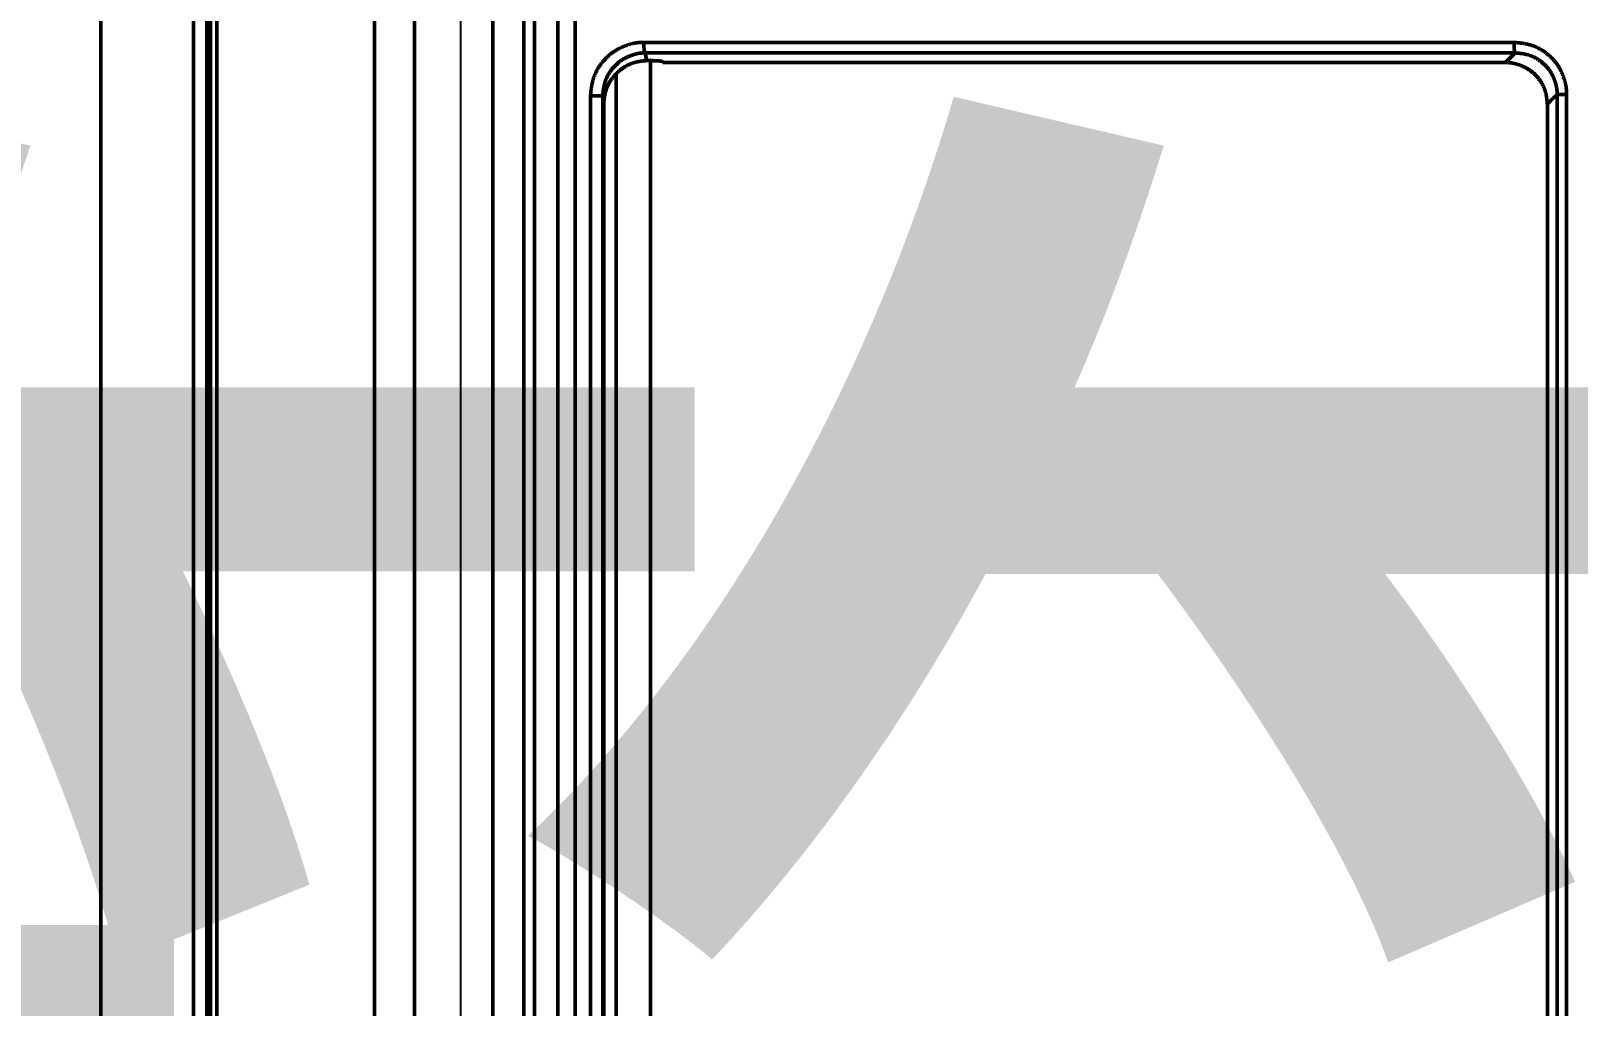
# Model space of a CAD drawing. Header units: millimetres. Extents: x -6033 to 120673, y -4970 to 90533.
# Drawn here: x 87060 to 87133.4, y 68555 to 68601.2 of the extents above; entities that cross this region are included whole.
import ezdxf
from ezdxf.enums import TextEntityAlignment as Align

# ---------------------------------------------------------------- set-up
doc = ezdxf.new("R2010")
doc.units = ezdxf.units.MM
doc.linetypes.add('I-PLAN$0$ACAD_ISO02W100', pattern=[15, 12, -3])
doc.linetypes.add('I-PLAN$0$DASH', pattern=[0.35, 0.25, -0.1])
doc.layers.get('DefPoints').update_dxf_attribs({"color": 250})
for name, color, linetype, lineweight in [('_ACM-A-ANNO-DIMS-c', 2, 'Continuous', 18), ('I-AR$0$I-SCOPE', 252, 'Continuous', 35), ('I-PLAN$0$_ACM-A-WALL-HACH', 251, 'Continuous', 9)]:
    doc.layers.add(name, color=color, linetype=linetype, lineweight=lineweight)
for name, color, linetype in [('I-CEILING$0$I-RCP-AIR', 64, 'Continuous'), ('I-CEILING$0$RC-Hatch【天花填充】', 251, 'Continuous'), ('I-FLOOR$0$I-FC-HATCH', 8, 'Continuous'), ('I-PLAN$0$I-PL-FURN', 1, 'I-PLAN$0$DASH'), ('地坪', 7, 'Continuous'), ('天花', 7, 'Continuous')]:
    doc.layers.add(name, color=color, linetype=linetype)
doc.styles.add('_ACM-G-NOTES', font='arial.ttf')
doc.styles.add('I-CEILING$0$黑体', font='simhei.ttf', dxfattribs={"height": 600})
doc.styles.add('I-PLAN$0$Arial', font='ARIALUNI.ttf')
doc.dimstyles.new('_ACM-DIM-A_50', dxfattribs={"dimscale": 50, "dimtxt": 2.5, "dimasz": 1, "dimexe": 1.5, "dimexo": 1, "dimgap": 1, "dimtad": 1, "dimdec": 0, "dimrnd": 5, "dimzin": 1, "dimdsep": 46, "dimtxsty": '_ACM-G-NOTES', "dimblk": 'ARCHTICK', "dimcen": 2.5, "dimclrd": 256, "dimclre": 256, "dimclrt": 256, "dimadec": 3, "dimazin": 0, "dimtfac": 1, "dimtdec": 0, "dimtix": 1, "dimtmove": 0, "dimatfit": 3, "dimldrblk": 'DOTSMALL', "dimfxl": 5, "dimfxlon": 1, "dimlwd": 18, "dimlwe": 18, "dimarcsym": 0})

# ---------------------------------------------------------------- blocks, each defined once
blk = doc.blocks.new('I-AR')
at = {"layer": 'I-AR$0$I-SCOPE'}
h = blk.add_hatch(dxfattribs=at)
h.set_pattern_fill('ANSI31', color=256, scale=200)
h.paths.add_polyline_path([(63300, 72640), (66630, 72640), (66630, 70889.383), (90600, 70890), (90600, 66390), (96650, 66390), (96650, 24876.398), (18340, 24876.398), (18340, 66390), (48090, 66390), (48090, 72640), (51400, 72640), (51400, 72649.887), (52869.5, 72649.887), (52869.5, 72640), (55240, 72640), (55240, 72790), (59460, 72790), (59460, 72640), (61830.5, 72640), (61830.5, 72649.887), (63300, 72649.887)], flags=16)
h.paths.add_polyline_path([(7330, 0), (7330, -1770), (11180, -1770), (11180, 0), (18450, 0), (18450, 2900), (27550, 2900), (27550, 18090), (37037.331, 18090), (37037.331, 17350), (96200, 17350), (96200, 18120), (114640, 18120), (114640, 84500), (0, 84500), (0, 0)])
blk = doc.blocks.new('I-PLAN')
at = {"layer": 'I-PLAN$0$_ACM-A-WALL-HACH'}
h = blk.add_hatch(dxfattribs=at)
h.set_pattern_fill('ANSI31', color=256, scale=10, angle=45)
h.paths.add_polyline_path([(88260, 70790), (88260, 70890), (88030, 70890), (88030, 70790), (88230, 70790)], flags=17)
h.paths.add_polyline_path([(79671.546, 69390), (78155, 69390), (78155, 68990), (77955, 68990), (77955, 69590), (79671.546, 69590)], flags=17)
h.paths.add_polyline_path([(80271.546, 69390), (80271.546, 69590), (80780, 69590), (80780, 68990), (80580, 68990), (80580, 69390)], flags=17)
h.paths.add_polyline_path([(74580, 69590), (73930, 69590), (73930, 69390), (74580, 69390)])
h.paths.add_polyline_path([(68780, 69590), (69430, 69590), (69430, 69390), (68780, 69390)])
h.paths.add_polyline_path([(87280, 66490), (87480, 66490), (87480, 66390), (87280, 66390)])
h.paths.add_polyline_path([(82180, 68990), (82180, 69390), (84230, 69390), (84230, 66490), (84430, 66490), (84430, 69390), (85280, 69390), (85280, 69590), (81980, 69590), (81980, 68990)])
h.paths.add_polyline_path([(87480, 67390), (87480, 69390), (88280, 69390), (88280, 69590), (88080, 69590), (86480, 69590), (86480, 69390), (87280, 69390), (87280, 67390)], flags=17)
h.paths.add_polyline_path([(72130, 68170), (72130, 66490), (72330, 66490), (72330, 67870), (73130, 67870), (73130, 68070), (72330, 68070), (72330, 68170)])
h.paths.add_polyline_path([(71230, 68170), (71230, 66390), (71030, 66390), (71030, 67870), (70230, 67870), (70230, 68070), (71030, 68070), (71030, 68170)])
h.paths.add_polyline_path([(72130, 69070), (72330, 69070), (72330, 69390), (73030, 69390), (73030, 69590), (72130, 69590)])
h.paths.add_polyline_path([(71230, 69070), (71030, 69070), (71030, 69390), (70330, 69390), (70330, 69590), (71230, 69590)])
h.paths.add_polyline_path([(67800, 69490), (67830, 69490), (67830, 69590), (67800, 69590)], flags=17)
h.paths.add_polyline_path([(76755, 69590), (75180, 69590), (75180, 69390), (75330, 69390), (75330, 66390), (75530, 66390), (75530, 69390), (76555, 69390), (76555, 68990), (76755, 68990)])
h.paths.add_polyline_path([(68180, 69590), (68180, 69390), (68030, 69390), (68030, 66520), (67780, 66520), (67780, 66390), (67400, 66390), (67400, 66720), (67830, 66720), (67830, 69590)])
edge = h.paths.add_edge_path()
edge.add_line((89860, 70890), (88860, 70890))
edge.add_line((75530, 66520), (84230, 66520))
edge.add_line((75530, 66720), (84230, 66720))
at = {"layer": 'I-PLAN$0$I-PL-FURN', "linetype": 'I-PLAN$0$ACAD_ISO02W100', "insert": (86615.717, 68582.994), "char_height": 100, "width": 151170.16662, "attachment_point": 1, "style": 'I-PLAN$0$Arial'}
blk.add_mtext('{\\fArial Unicode MS|b0|i0|c134|p34;六门冰箱}', dxfattribs=at)
blk = doc.blocks.new('I-CEILING$0$RPK-22-40FSNQS')
at = {"color": 0, "lineweight": 50}
for p, q in [((-144.489386, -147.635026), (-144.489386, -147.186862)), ((-144.489386, -147.186862), (-58.012256, -147.186862)), ((-144.489386, -147.635026), (-144.291976, -147.832538)), ((-58.012256, -147.635026), (-144.489386, -147.635026)), ((-144.291976, -147.832538), (-144.026526, -148.098138)), ((-62.000014, -148.098138), (-144.026526, -148.098138)), ((-146.355488, -149.734142), (-146.458664, -149.630958)), ((-146.458664, -190.870548), (-146.458664, -149.630958)), ((-146.956632, -190.940746), (-146.956632, -149.677702)), ((-146.000006, -150.089616), (-146.355488, -149.734142)), ((-146.000006, -190.035762), (-146.000006, -150.089616)), ((-146.090934, -190.799142), (-146.090934, -190.6207)), ((-62.000014, -190.6207), (-146.090934, -190.6207)), ((-146.039226, -190.043362), (-146.000006, -190.035762)), ((-146.458664, -190.870548), (-146.14127, -190.808916)), ((-146.14127, -190.808916), (-146.090934, -190.799142)), ((-57.071396, -192.2505), (-145.468362, -192.2505)), ((-144.304284, -192.866678), (-144.41479, -192.88809)), ((-144.41479, -193.466784), (-144.41479, -192.88809)), ((-144.41479, -192.88809), (-58.093884, -192.88809)), ((-144.109228, -192.828874), (-144.304284, -192.866678)), ((-58.427522, -192.828874), (-144.109228, -192.828874)), ((-58.093884, -193.466784), (-144.41479, -193.466784)), ((-380.681464, -194.185996), (380.681432, -194.185996)), ((380.681416, -195.01459), (-380.681404, -195.01459)), ((381.571642, -196.120488), (-381.571658, -196.120488)), ((381.57182, -196.625502), (-381.571838, -196.625502)), ((-381.056734, -198.089706), (381.056702, -198.089706)), ((379.74999, -201.803984), (-379.750022, -201.803984)), ((369.74164, -203.703428), (-337.833056, -203.703428)), ((370.249994, -211.187938), (-370.249996, -211.187938)), ((-370.249996, -211.65088), (370.249994, -211.65088)), ((-370.249996, -212.284932), (370.250052, -212.284932)), ((370.249994, -216.675224), (-370.249996, -216.675224))]:
    blk.add_line(p, q, dxfattribs=at)
for points in [[(-146.956632, -149.677702), (-146.953932, -149.649282), (-146.95122, -149.620866), (-146.948482, -149.592456), (-146.945702, -149.564058), (-146.942868, -149.535672), (-146.939966, -149.507302), (-146.936982, -149.478954), (-146.933904, -149.450628), (-146.930716, -149.422328), (-146.927408, -149.394058), (-146.923962, -149.365822), (-146.920368, -149.337624), (-146.916612, -149.309464), (-146.912678, -149.28135), (-146.908556, -149.25328), (-146.904228, -149.225262), (-146.899686, -149.197296), (-146.89491, -149.169388), (-146.889892, -149.141538), (-146.884616, -149.113754), (-146.879066, -149.086036), (-146.873234, -149.058388), (-146.867102, -149.030812), (-146.860658, -149.003314), (-146.85389, -148.975898), (-146.84678, -148.948562), (-146.83932, -148.921316), (-146.831492, -148.894158), (-146.823284, -148.867094), (-146.814682, -148.840128), (-146.805678, -148.81326), (-146.796274, -148.786498), (-146.786476, -148.759846), (-146.776294, -148.733304), (-146.765734, -148.70688), (-146.754804, -148.680578), (-146.743512, -148.654402), (-146.731864, -148.628354), (-146.719866, -148.602442), (-146.70753, -148.576668), (-146.694858, -148.551036), (-146.681862, -148.52555), (-146.668546, -148.500216), (-146.654918, -148.475038), (-146.640986, -148.450018), (-146.626758, -148.425162), (-146.61224, -148.400476), (-146.59744, -148.37596), (-146.582366, -148.351622), (-146.567024, -148.327464), (-146.551422, -148.30349), (-146.535568, -148.279706), (-146.519468, -148.256116), (-146.50313, -148.232724), (-146.486562, -148.209532), (-146.46977, -148.186548), (-146.452764, -148.163774), (-146.435548, -148.141214), (-146.41813, -148.118874), (-146.40052, -148.096756), (-146.38272, -148.074866), (-146.364732, -148.053204), (-146.34655, -148.031772), (-146.32817, -148.010572), (-146.30959, -147.989604), (-146.290804, -147.96887), (-146.271812, -147.948372), (-146.252608, -147.92811), (-146.23319, -147.908086), (-146.213552, -147.8883), (-146.193694, -147.868756), (-146.17361, -147.849454), (-146.153296, -147.830394), (-146.132748, -147.811578), (-146.111966, -147.79301), (-146.090944, -147.774688), (-146.069678, -147.756614), (-146.048166, -147.73879), (-146.026402, -147.721218), (-146.004384, -147.703896), (-145.98211, -147.68683), (-145.959574, -147.670018), (-145.936772, -147.653464), (-145.913704, -147.637166), (-145.890362, -147.621126), (-145.866746, -147.605348), (-145.84285, -147.589832), (-145.818672, -147.574578), (-145.79421, -147.559588), (-145.769456, -147.544864), (-145.744414, -147.530408), (-145.719104, -147.51622), (-145.69355, -147.502306), (-145.667778, -147.488668), (-145.641812, -147.475308), (-145.615678, -147.46223), (-145.5894, -147.449438), (-145.563002, -147.436932), (-145.536512, -147.424716), (-145.509952, -147.412794), (-145.483348, -147.40117), (-145.456724, -147.389844), (-145.430106, -147.378822), (-145.403518, -147.368104), (-145.376986, -147.357696), (-145.350534, -147.347598), (-145.324188, -147.337814), (-145.297972, -147.328348), (-145.27191, -147.319204), (-145.246028, -147.31038), (-145.220352, -147.301884), (-145.194904, -147.293718), (-145.169712, -147.285884), (-145.144798, -147.278384), (-145.12019, -147.271224), (-145.09591, -147.264404), (-145.071984, -147.257928), (-145.048438, -147.251798), (-145.025296, -147.24602), (-145.002582, -147.240594), (-144.98168, -147.235826), (-144.961164, -147.23136), (-144.94102, -147.227186), (-144.921236, -147.223294), (-144.901798, -147.219674), (-144.882692, -147.216314), (-144.863906, -147.213206), (-144.845426, -147.210338), (-144.82724, -147.207698), (-144.809332, -147.20528), (-144.79169, -147.203068), (-144.774302, -147.201056), (-144.757154, -147.199232), (-144.740232, -147.197586), (-144.723522, -147.196106), (-144.707012, -147.194784), (-144.690688, -147.193606), (-144.674538, -147.192566), (-144.658548, -147.19165), (-144.642704, -147.19085), (-144.626992, -147.190152), (-144.611402, -147.18955), (-144.595916, -147.189032), (-144.580524, -147.188586), (-144.565214, -147.188202), (-144.549968, -147.187872), (-144.534776, -147.187582), (-144.519624, -147.187326), (-144.504498, -147.187088), (-144.489386, -147.186862)], [(-144.489386, -147.635026), (-144.501492, -147.63518), (-144.513608, -147.635344), (-144.525746, -147.635524), (-144.537916, -147.635728), (-144.550128, -147.635968), (-144.562394, -147.636248), (-144.574724, -147.63658), (-144.58713, -147.636968), (-144.59962, -147.637426), (-144.612206, -147.637958), (-144.6249, -147.638574), (-144.637712, -147.639282), (-144.65065, -147.640092), (-144.663728, -147.641008), (-144.676956, -147.642044), (-144.690344, -147.643206), (-144.703904, -147.6445), (-144.717644, -147.645938), (-144.731578, -147.647526), (-144.745714, -147.649274), (-144.760064, -147.65119), (-144.77464, -147.65328), (-144.789448, -147.655556), (-144.804504, -147.658026), (-144.819816, -147.660696), (-144.835396, -147.663574), (-144.851252, -147.666672), (-144.867398, -147.669996), (-144.883844, -147.673554), (-144.900598, -147.677354), (-144.918782, -147.681676), (-144.937308, -147.686278), (-144.956156, -147.691162), (-144.97531, -147.696324), (-144.994746, -147.701762), (-145.014446, -147.707472), (-145.034388, -147.713454), (-145.054554, -147.719704), (-145.074924, -147.726222), (-145.095476, -147.733002), (-145.116194, -147.740044), (-145.137054, -147.747346), (-145.158038, -147.754904), (-145.179124, -147.762716), (-145.200294, -147.770782), (-145.221528, -147.779096), (-145.242806, -147.787658), (-145.264108, -147.796466), (-145.285412, -147.805516), (-145.3067, -147.814806), (-145.327954, -147.824336), (-145.349148, -147.8341), (-145.370268, -147.844098), (-145.391292, -147.854328), (-145.412198, -147.864786), (-145.432968, -147.87547), (-145.453582, -147.88638), (-145.47402, -147.89751), (-145.494262, -147.90886), (-145.514288, -147.920426), (-145.534082, -147.932208), (-145.55364, -147.944202), (-145.57297, -147.956412), (-145.592072, -147.96883), (-145.610948, -147.98146), (-145.629604, -147.9943), (-145.64804, -148.007348), (-145.66626, -148.020604), (-145.684268, -148.034066), (-145.702064, -148.047732), (-145.719652, -148.061604), (-145.737036, -148.075678), (-145.75422, -148.089954), (-145.771204, -148.104432), (-145.787992, -148.119108), (-145.804586, -148.133984), (-145.82099, -148.149058), (-145.837208, -148.164328), (-145.85324, -148.179794), (-145.869092, -148.195454), (-145.884764, -148.211308), (-145.90026, -148.227354), (-145.915584, -148.24359), (-145.930736, -148.260018), (-145.945722, -148.276636), (-145.960544, -148.29344), (-145.975204, -148.310432), (-145.989706, -148.32761), (-146.004052, -148.344974), (-146.018246, -148.36252), (-146.032286, -148.38025), (-146.046172, -148.39816), (-146.059896, -148.416244), (-146.073452, -148.434502), (-146.086834, -148.452928), (-146.100038, -148.471522), (-146.113054, -148.490278), (-146.125882, -148.509192), (-146.13851, -148.528262), (-146.150936, -148.547484), (-146.163154, -148.566856), (-146.175156, -148.586374), (-146.186936, -148.606032), (-146.198492, -148.62583), (-146.209814, -148.645764), (-146.220898, -148.66583), (-146.231738, -148.686024), (-146.242326, -148.706342), (-146.25266, -148.726784), (-146.26273, -148.747342), (-146.272534, -148.768018), (-146.282064, -148.788802), (-146.291314, -148.809696), (-146.300278, -148.830696), (-146.308952, -148.851796), (-146.317328, -148.872994), (-146.3254, -148.894288), (-146.333164, -148.915672), (-146.340612, -148.937144), (-146.34774, -148.9587), (-146.354544, -148.980338), (-146.361032, -149.002054), (-146.367214, -149.023844), (-146.373102, -149.04571), (-146.378708, -149.067644), (-146.384042, -149.089648), (-146.389112, -149.111716), (-146.393934, -149.133844), (-146.398516, -149.156034), (-146.402868, -149.17828), (-146.407004, -149.20058), (-146.410932, -149.222932), (-146.414662, -149.245332), (-146.41821, -149.267778), (-146.421582, -149.290268), (-146.424792, -149.312798), (-146.427848, -149.335366), (-146.430762, -149.357968), (-146.433546, -149.380604), (-146.436212, -149.403268), (-146.438768, -149.42596), (-146.441224, -149.448676), (-146.443596, -149.471414), (-146.44589, -149.494172), (-146.448118, -149.516944), (-146.450292, -149.539732), (-146.452424, -149.562528), (-146.454522, -149.585334), (-146.456598, -149.608144), (-146.458664, -149.630958)], [(-144.026526, -148.098138), (-144.048584, -148.100244), (-144.070638, -148.102358), (-144.092688, -148.104494), (-144.114728, -148.10666), (-144.136758, -148.10887), (-144.158774, -148.11113), (-144.180776, -148.113452), (-144.202756, -148.115846), (-144.224716, -148.118322), (-144.246652, -148.120892), (-144.268562, -148.123566), (-144.29044, -148.126354), (-144.312288, -148.129266), (-144.3341, -148.132312), (-144.355874, -148.135502), (-144.377606, -148.138848), (-144.399298, -148.14236), (-144.420942, -148.146048), (-144.442538, -148.149922), (-144.464084, -148.153992), (-144.485574, -148.158268), (-144.50701, -148.162762), (-144.528384, -148.167484), (-144.549698, -148.172444), (-144.570946, -148.177652), (-144.592128, -148.183118), (-144.61324, -148.188854), (-144.634278, -148.194868), (-144.655242, -148.201172), (-144.676128, -148.207776), (-144.696932, -148.214688), (-144.717652, -148.221904), (-144.738288, -148.22942), (-144.758832, -148.23723), (-144.779286, -148.245328), (-144.799644, -148.25371), (-144.819906, -148.262368), (-144.840066, -148.271298), (-144.860124, -148.280496), (-144.880074, -148.289954), (-144.899918, -148.299668), (-144.91965, -148.309632), (-144.939266, -148.319842), (-144.958766, -148.33029), (-144.978148, -148.34097), (-144.997406, -148.35188), (-145.016538, -148.363014), (-145.035542, -148.374364), (-145.054416, -148.385926), (-145.073156, -148.397694), (-145.09176, -148.409662), (-145.110224, -148.421828), (-145.128546, -148.434182), (-145.146724, -148.44672), (-145.164754, -148.459438), (-145.182634, -148.47233), (-145.20036, -148.48539), (-145.217932, -148.498612), (-145.235344, -148.511992), (-145.252594, -148.525522), (-145.26968, -148.539202), (-145.286602, -148.55303), (-145.303358, -148.56701), (-145.319946, -148.581146), (-145.336368, -148.59544), (-145.35262, -148.609898), (-145.368702, -148.624518), (-145.384616, -148.639306), (-145.400356, -148.654266), (-145.415926, -148.6694), (-145.431324, -148.68471), (-145.446546, -148.7002), (-145.461596, -148.715874), (-145.47647, -148.731734), (-145.491166, -148.747782), (-145.505688, -148.764024), (-145.52003, -148.780462), (-145.534194, -148.797096), (-145.548178, -148.813934), (-145.561982, -148.830974), (-145.575604, -148.848224), (-145.589046, -148.865684), (-145.602302, -148.883358), (-145.615376, -148.901248), (-145.628266, -148.91936), (-145.64097, -148.937692), (-145.653488, -148.956252), (-145.665818, -148.975042), (-145.67796, -148.994064), (-145.689914, -149.01332), (-145.701676, -149.032812), (-145.713246, -149.052524), (-145.72462, -149.07244), (-145.735794, -149.09254), (-145.746766, -149.112808), (-145.757532, -149.133224), (-145.768088, -149.153774), (-145.77843, -149.174438), (-145.788558, -149.195196), (-145.798466, -149.216034), (-145.80815, -149.236934), (-145.81761, -149.257876), (-145.826842, -149.278844), (-145.83584, -149.299818), (-145.844602, -149.320782), (-145.853126, -149.341718), (-145.861408, -149.36261), (-145.869446, -149.383436), (-145.877234, -149.404182), (-145.88477, -149.424828), (-145.89205, -149.445358), (-145.899074, -149.465754), (-145.905834, -149.485996), (-145.91233, -149.506068), (-145.918558, -149.525954), (-145.924514, -149.545632), (-145.930194, -149.565088), (-145.935598, -149.584302), (-145.94072, -149.603258), (-145.945558, -149.621936), (-145.95011, -149.640324), (-145.954382, -149.658428), (-145.958388, -149.676256), (-145.962132, -149.69382), (-145.965628, -149.71113), (-145.968884, -149.728192), (-145.97191, -149.74502), (-145.974716, -149.761622), (-145.977308, -149.778008), (-145.979702, -149.794188), (-145.981902, -149.810172), (-145.98392, -149.82597), (-145.985764, -149.84159), (-145.987446, -149.857044), (-145.988976, -149.87234), (-145.99036, -149.88749), (-145.99161, -149.902502), (-145.992736, -149.917386), (-145.993746, -149.932152), (-145.99465, -149.94681), (-145.99546, -149.96137), (-145.996182, -149.975842), (-145.996828, -149.990236), (-145.997406, -150.004562), (-145.997928, -150.018826), (-145.998402, -150.033044), (-145.998836, -150.047222), (-145.999242, -150.06137), (-145.999628, -150.075498), (-146.000006, -150.089616)], [(-146.956632, -149.677702), (-146.953546, -149.677684), (-146.950462, -149.677668), (-146.947378, -149.67765), (-146.94121, -149.677614), (-146.938128, -149.677596), (-146.935046, -149.677578), (-146.925806, -149.677518), (-146.922728, -149.677496), (-146.919652, -149.677474), (-146.916576, -149.67745), (-146.913504, -149.677426), (-146.910432, -149.6774), (-146.907362, -149.677374), (-146.904294, -149.677346), (-146.901228, -149.677316), (-146.898164, -149.677286), (-146.895102, -149.677252), (-146.892042, -149.677218), (-146.888984, -149.677182), (-146.88593, -149.677144), (-146.882878, -149.677106), (-146.87983, -149.677064), (-146.876784, -149.67702), (-146.87374, -149.676974), (-146.8707, -149.676926), (-146.867664, -149.676876), (-146.864632, -149.676824), (-146.861602, -149.676768), (-146.858576, -149.676712), (-146.855554, -149.676652), (-146.852536, -149.67659), (-146.849522, -149.676524), (-146.846512, -149.676458), (-146.843506, -149.676388), (-146.840504, -149.676318), (-146.837506, -149.676244), (-146.834514, -149.676168), (-146.831526, -149.67609), (-146.828544, -149.676008), (-146.825566, -149.675926), (-146.822592, -149.675842), (-146.819624, -149.675756), (-146.816662, -149.675666), (-146.813704, -149.675576), (-146.810752, -149.675482), (-146.807806, -149.675388), (-146.804866, -149.675292), (-146.80193, -149.675192), (-146.799, -149.675092), (-146.796078, -149.67499), (-146.79316, -149.674886), (-146.79025, -149.67478), (-146.787344, -149.674672), (-146.784446, -149.674562), (-146.781554, -149.67445), (-146.77867, -149.674336), (-146.77579, -149.674222), (-146.772918, -149.674106), (-146.770054, -149.673986), (-146.767196, -149.673866), (-146.764346, -149.673746), (-146.761504, -149.673622), (-146.758668, -149.673498), (-146.75584, -149.67337), (-146.75302, -149.673242), (-146.750208, -149.673112), (-146.747402, -149.67298), (-146.744606, -149.672846), (-146.741818, -149.672712), (-146.739038, -149.672574), (-146.736266, -149.672436), (-146.733502, -149.672296), (-146.730746, -149.672154), (-146.728, -149.67201), (-146.725262, -149.671864), (-146.722532, -149.671718), (-146.719812, -149.671568), (-146.7171, -149.671418), (-146.714398, -149.671266), (-146.711704, -149.671112), (-146.70902, -149.670956), (-146.706346, -149.670798), (-146.703682, -149.67064), (-146.701026, -149.670478), (-146.69838, -149.670316), (-146.695744, -149.670152), (-146.693118, -149.669986), (-146.690504, -149.669818), (-146.687898, -149.669648), (-146.685302, -149.669478), (-146.682718, -149.669306), (-146.680142, -149.66913), (-146.67758, -149.668954), (-146.675026, -149.668776), (-146.672484, -149.668596), (-146.669952, -149.668416), (-146.667432, -149.668234), (-146.664922, -149.668048), (-146.662422, -149.667862), (-146.659936, -149.667676), (-146.65746, -149.667486), (-146.654994, -149.667296), (-146.652542, -149.667104), (-146.6501, -149.66691), (-146.64767, -149.666714), (-146.645252, -149.666518), (-146.642844, -149.66632), (-146.64045, -149.66612), (-146.638068, -149.665918), (-146.635696, -149.665716), (-146.633338, -149.665512), (-146.630992, -149.665306), (-146.628658, -149.665098), (-146.626336, -149.66489), (-146.624028, -149.66468), (-146.621732, -149.66447), (-146.619448, -149.664256), (-146.617176, -149.664042), (-146.614918, -149.663828), (-146.612674, -149.66361), (-146.610442, -149.663392), (-146.608224, -149.663174), (-146.606018, -149.662952), (-146.603826, -149.66273), (-146.601648, -149.662506), (-146.599484, -149.662282), (-146.597332, -149.662056), (-146.595194, -149.661828), (-146.59307, -149.661598), (-146.59096, -149.661368), (-146.588864, -149.661136), (-146.586782, -149.660902), (-146.584714, -149.660668), (-146.58266, -149.660432), (-146.58062, -149.660194), (-146.578596, -149.659954), (-146.576584, -149.659714), (-146.574588, -149.659472), (-146.572606, -149.65923), (-146.570638, -149.658984), (-146.568684, -149.658738), (-146.566746, -149.658492), (-146.564824, -149.658242), (-146.562914, -149.657992), (-146.561022, -149.65774), (-146.559144, -149.657488), (-146.55728, -149.657232), (-146.555432, -149.656976), (-146.5536, -149.65672), (-146.551782, -149.65646), (-146.54998, -149.6562), (-146.548194, -149.65594), (-146.546424, -149.655676), (-146.544668, -149.655412), (-146.54293, -149.655148), (-146.541206, -149.654882), (-146.539498, -149.654616), (-146.537806, -149.654348), (-146.53613, -149.65408), (-146.53447, -149.65381), (-146.532826, -149.65354), (-146.531198, -149.65327), (-146.529586, -149.652998), (-146.52799, -149.652726), (-146.52641, -149.652452), (-146.524846, -149.65218), (-146.523298, -149.651906), (-146.521768, -149.651632), (-146.520252, -149.651358), (-146.518754, -149.651082), (-146.517274, -149.650808), (-146.515808, -149.650532), (-146.51436, -149.650256), (-146.512928, -149.649982), (-146.511512, -149.649706), (-146.510114, -149.64943), (-146.508732, -149.649154), (-146.507368, -149.648878), (-146.50602, -149.648604), (-146.504688, -149.648328), (-146.503374, -149.648052), (-146.502078, -149.647774), (-146.5008, -149.647498), (-146.499538, -149.64722), (-146.498294, -149.64694), (-146.497068, -149.64666), (-146.495858, -149.64638), (-146.494668, -149.646098), (-146.493494, -149.645814), (-146.492338, -149.645528), (-146.491202, -149.64524), (-146.490082, -149.644952), (-146.48898, -149.64466), (-146.487898, -149.644368), (-146.486832, -149.644072), (-146.485786, -149.643774), (-146.484756, -149.643474), (-146.483748, -149.64317), (-146.482756, -149.642864), (-146.481784, -149.642554), (-146.48083, -149.642242), (-146.479894, -149.641928), (-146.478978, -149.641608), (-146.47808, -149.641286), (-146.477202, -149.64096), (-146.476342, -149.64063), (-146.475502, -149.640296), (-146.474812, -149.640012), (-146.474134, -149.639726), (-146.47347, -149.639436), (-146.472816, -149.639144), (-146.472176, -149.63885), (-146.471546, -149.638554), (-146.470928, -149.638254), (-146.47032, -149.637954), (-146.469722, -149.63765), (-146.469134, -149.637344), (-146.468554, -149.637038), (-146.467984, -149.636728), (-146.46742, -149.636416), (-146.466866, -149.636104), (-146.466318, -149.63579), (-146.465778, -149.635474), (-146.465242, -149.635158), (-146.464714, -149.63484), (-146.464192, -149.63452), (-146.463674, -149.6342), (-146.46316, -149.633878), (-146.46265, -149.633556), (-146.462144, -149.633232), (-146.46164, -149.63291), (-146.46114, -149.632584), (-146.460642, -149.63226), (-146.460146, -149.631934), (-146.459652, -149.63161), (-146.459158, -149.631284), (-146.458664, -149.630958)], [(-146.090934, -190.6207), (-146.09088, -190.615076), (-146.090828, -190.609452), (-146.090774, -190.60383), (-146.09072, -190.598208), (-146.090666, -190.592588), (-146.09061, -190.586968), (-146.090552, -190.58135), (-146.090494, -190.575736), (-146.090432, -190.570122), (-146.09037, -190.564512), (-146.090306, -190.558906), (-146.090238, -190.553302), (-146.090168, -190.547702), (-146.090096, -190.542106), (-146.09002, -190.536516), (-146.08994, -190.530928), (-146.089858, -190.525346), (-146.089772, -190.51977), (-146.089682, -190.514198), (-146.089588, -190.508632), (-146.08949, -190.503072), (-146.089386, -190.49752), (-146.089278, -190.491972), (-146.089166, -190.486434), (-146.089048, -190.4809), (-146.088924, -190.475376), (-146.088794, -190.46986), (-146.08866, -190.46435), (-146.088518, -190.45885), (-146.08837, -190.45336), (-146.088216, -190.447878), (-146.088056, -190.442406), (-146.087888, -190.436944), (-146.087714, -190.431494), (-146.087534, -190.426056), (-146.087348, -190.420632), (-146.087156, -190.41522), (-146.086956, -190.409824), (-146.08675, -190.404442), (-146.08654, -190.399076), (-146.086322, -190.393726), (-146.086098, -190.388394), (-146.085866, -190.38308), (-146.08563, -190.377784), (-146.085388, -190.37251), (-146.08514, -190.367254), (-146.084884, -190.36202), (-146.084624, -190.356808), (-146.084358, -190.351618), (-146.084084, -190.34645), (-146.083806, -190.341308), (-146.083522, -190.33619), (-146.083232, -190.331098), (-146.082936, -190.326032), (-146.082634, -190.320992), (-146.082326, -190.31598), (-146.082012, -190.310998), (-146.081694, -190.306044), (-146.08137, -190.30112), (-146.081038, -190.296228), (-146.080702, -190.291366), (-146.080362, -190.286536), (-146.080016, -190.281738), (-146.079664, -190.276974), (-146.079308, -190.272244), (-146.078948, -190.26755), (-146.078584, -190.262888), (-146.078218, -190.258264), (-146.077846, -190.253674), (-146.077472, -190.249122), (-146.077094, -190.244608), (-146.076714, -190.24013), (-146.076332, -190.235692), (-146.075948, -190.231292), (-146.07556, -190.226932), (-146.075172, -190.222612), (-146.074782, -190.218332), (-146.074392, -190.214094), (-146.074, -190.209898), (-146.073608, -190.205744), (-146.073216, -190.201634), (-146.072824, -190.197566), (-146.072432, -190.193544), (-146.07204, -190.189566), (-146.071648, -190.185632), (-146.071258, -190.181746), (-146.07087, -190.177906), (-146.070482, -190.174112), (-146.070098, -190.170366), (-146.069714, -190.166668), (-146.069332, -190.16302), (-146.068952, -190.15942), (-146.068574, -190.15587), (-146.068194, -190.152368), (-146.067814, -190.148918), (-146.067434, -190.145514), (-146.067048, -190.142162), (-146.066662, -190.13886), (-146.06627, -190.135606), (-146.065872, -190.132404), (-146.06547, -190.129252), (-146.06506, -190.12615), (-146.064644, -190.123098), (-146.06422, -190.120098), (-146.063786, -190.117148), (-146.063342, -190.11425), (-146.062888, -190.111402), (-146.062422, -190.108606), (-146.061944, -190.10586), (-146.061454, -190.103166), (-146.060948, -190.100524), (-146.060428, -190.097934), (-146.059894, -190.095396), (-146.059342, -190.09291), (-146.058774, -190.090476), (-146.058188, -190.088094), (-146.057582, -190.085766), (-146.056958, -190.08349), (-146.056314, -190.081266), (-146.055648, -190.079094), (-146.055192, -190.07768), (-146.054728, -190.076288), (-146.054254, -190.074918), (-146.053772, -190.07357), (-146.053282, -190.072242), (-146.052782, -190.070934), (-146.052276, -190.069644), (-146.051762, -190.068372), (-146.051242, -190.067118), (-146.050714, -190.06588), (-146.050178, -190.064656), (-146.049638, -190.063448), (-146.049092, -190.062256), (-146.04854, -190.061076), (-146.047984, -190.059908), (-146.047422, -190.058752), (-146.046854, -190.057606), (-146.046284, -190.056472), (-146.04571, -190.055346), (-146.045132, -190.05423), (-146.04455, -190.05312), (-146.043966, -190.052018), (-146.04338, -190.050922), (-146.04279, -190.049832), (-146.0422, -190.048746), (-146.041012, -190.046586), (-146.040418, -190.04551), (-146.039226, -190.043362)], [(-146.956632, -190.940746), (-146.953546, -190.940722), (-146.947378, -190.94067), (-146.944294, -190.940644), (-146.931966, -190.940532), (-146.928886, -190.940502), (-146.92273, -190.940438), (-146.919652, -190.940404), (-146.916578, -190.94037), (-146.913504, -190.940332), (-146.910432, -190.940294), (-146.907362, -190.940254), (-146.904292, -190.940212), (-146.901226, -190.940168), (-146.898162, -190.94012), (-146.8951, -190.940072), (-146.89204, -190.94002), (-146.888984, -190.939966), (-146.88593, -190.93991), (-146.882878, -190.93985), (-146.879828, -190.939788), (-146.876782, -190.939724), (-146.87374, -190.939654), (-146.8707, -190.939582), (-146.867664, -190.939508), (-146.864632, -190.939428), (-146.861602, -190.939346), (-146.858576, -190.93926), (-146.855554, -190.93917), (-146.852536, -190.939076), (-146.849522, -190.93898), (-146.846512, -190.93888), (-146.843506, -190.938776), (-146.840506, -190.938668), (-146.837508, -190.938558), (-146.834516, -190.938444), (-146.831528, -190.938326), (-146.828544, -190.938206), (-146.825566, -190.938082), (-146.822592, -190.937956), (-146.819624, -190.937826), (-146.816662, -190.937692), (-146.813704, -190.937556), (-146.810752, -190.937416), (-146.807806, -190.937274), (-146.804864, -190.93713), (-146.80193, -190.936982), (-146.799, -190.93683), (-146.796076, -190.936676), (-146.79316, -190.93652), (-146.790248, -190.93636), (-146.787344, -190.936198), (-146.784446, -190.936034), (-146.781554, -190.935866), (-146.778668, -190.935696), (-146.77579, -190.935524), (-146.77292, -190.935348), (-146.770054, -190.935172), (-146.767198, -190.934992), (-146.764348, -190.934808), (-146.761504, -190.934622), (-146.75867, -190.934436), (-146.755842, -190.934244), (-146.75302, -190.934052), (-146.750208, -190.933856), (-146.747404, -190.933658), (-146.744606, -190.933458), (-146.741818, -190.933254), (-146.739038, -190.93305), (-146.736264, -190.93284), (-146.7335, -190.93263), (-146.730746, -190.932416), (-146.727998, -190.932202), (-146.72526, -190.931982), (-146.72253, -190.931762), (-146.71981, -190.931538), (-146.717098, -190.931312), (-146.714396, -190.931084), (-146.711702, -190.930852), (-146.70902, -190.930618), (-146.706344, -190.930382), (-146.70368, -190.930142), (-146.701024, -190.929902), (-146.69838, -190.929658), (-146.695744, -190.92941), (-146.693118, -190.929162), (-146.690504, -190.92891), (-146.687898, -190.928656), (-146.685304, -190.928398), (-146.682718, -190.928138), (-146.680144, -190.927876), (-146.67758, -190.927612), (-146.675028, -190.927346), (-146.672486, -190.927076), (-146.669954, -190.926804), (-146.667434, -190.92653), (-146.664924, -190.926252), (-146.662426, -190.925974), (-146.659938, -190.925692), (-146.657462, -190.925408), (-146.654996, -190.925122), (-146.652544, -190.924834), (-146.650102, -190.924542), (-146.64767, -190.92425), (-146.645252, -190.923954), (-146.642846, -190.923656), (-146.64045, -190.923356), (-146.638068, -190.923054), (-146.635696, -190.92275), (-146.633338, -190.922442), (-146.630992, -190.922134), (-146.628658, -190.921822), (-146.626336, -190.921508), (-146.624028, -190.921194), (-146.621732, -190.920876), (-146.619448, -190.920556), (-146.617176, -190.920234), (-146.614918, -190.91991), (-146.612674, -190.919584), (-146.610442, -190.919256), (-146.608222, -190.918926), (-146.606018, -190.918592), (-146.603824, -190.918258), (-146.601646, -190.917922), (-146.59948, -190.917584), (-146.597328, -190.917242), (-146.59519, -190.9169), (-146.593066, -190.916556), (-146.590956, -190.916208), (-146.588858, -190.91586), (-146.586776, -190.915508), (-146.584708, -190.915156), (-146.582652, -190.9148), (-146.580612, -190.914444), (-146.578588, -190.914086), (-146.576576, -190.913724), (-146.57458, -190.913362), (-146.572598, -190.912996), (-146.57063, -190.91263), (-146.568678, -190.91226), (-146.56674, -190.91189), (-146.564818, -190.911516), (-146.56291, -190.911142), (-146.561018, -190.910766), (-146.559142, -190.910386), (-146.55728, -190.910006), (-146.555434, -190.909624), (-146.553604, -190.909238), (-146.551788, -190.908852), (-146.549988, -190.908464), (-146.548204, -190.908074), (-146.546436, -190.907682), (-146.544682, -190.90729), (-146.542946, -190.906894), (-146.541224, -190.906498), (-146.539518, -190.9061), (-146.537828, -190.9057), (-146.536152, -190.9053), (-146.534494, -190.904896), (-146.53285, -190.904492), (-146.531224, -190.904088), (-146.529612, -190.903682), (-146.528016, -190.903274), (-146.526436, -190.902864), (-146.524872, -190.902454), (-146.523324, -190.902042), (-146.521794, -190.90163), (-146.520278, -190.901216), (-146.518778, -190.900802), (-146.517294, -190.900386), (-146.515826, -190.89997), (-146.514376, -190.899554), (-146.51294, -190.899136), (-146.511522, -190.898716), (-146.510118, -190.898296), (-146.508732, -190.897876), (-146.507362, -190.897456), (-146.506008, -190.897034), (-146.50467, -190.89661), (-146.50335, -190.896188), (-146.502046, -190.895762), (-146.50076, -190.895338), (-146.499492, -190.89491), (-146.49824, -190.894482), (-146.497006, -190.894052), (-146.49579, -190.893622), (-146.494592, -190.89319), (-146.493412, -190.892756), (-146.492252, -190.89232), (-146.491108, -190.891882), (-146.489984, -190.891442), (-146.48888, -190.891002), (-146.487794, -190.890558), (-146.486728, -190.890112), (-146.48568, -190.889664), (-146.484654, -190.889214), (-146.483646, -190.888762), (-146.482658, -190.888308), (-146.481692, -190.88785), (-146.480744, -190.88739), (-146.479818, -190.886928), (-146.478912, -190.886462), (-146.478028, -190.885994), (-146.477164, -190.885522), (-146.476322, -190.885048), (-146.475502, -190.88457), (-146.474768, -190.884128), (-146.47405, -190.883684), (-146.47335, -190.883238), (-146.472668, -190.882788), (-146.472, -190.882336), (-146.471348, -190.881884), (-146.47071, -190.881428), (-146.470084, -190.88097), (-146.469474, -190.88051), (-146.468876, -190.880048), (-146.46829, -190.879584), (-146.467716, -190.879118), (-146.467154, -190.87865), (-146.4666, -190.878182), (-146.466058, -190.877712), (-146.465522, -190.87724), (-146.464998, -190.876768), (-146.46448, -190.876294), (-146.46397, -190.875818), (-146.463466, -190.875342), (-146.462968, -190.874866), (-146.462476, -190.874388), (-146.461988, -190.87391), (-146.461506, -190.87343), (-146.461026, -190.87295), (-146.46055, -190.87247), (-146.460076, -190.87199), (-146.459604, -190.87151), (-146.459134, -190.871028), (-146.458664, -190.870548)], [(-144.41479, -193.466784), (-144.443152, -193.46403), (-144.47151, -193.461264), (-144.499862, -193.458472), (-144.5282, -193.45564), (-144.556526, -193.452756), (-144.584834, -193.449806), (-144.613118, -193.446778), (-144.641378, -193.44366), (-144.66961, -193.440436), (-144.697808, -193.437094), (-144.72597, -193.433622), (-144.754092, -193.430008), (-144.78217, -193.426236), (-144.810202, -193.422294), (-144.838182, -193.418168), (-144.866108, -193.413848), (-144.893976, -193.40932), (-144.921782, -193.404568), (-144.949522, -193.399582), (-144.977194, -193.394348), (-145.004794, -193.388852), (-145.032316, -193.383082), (-145.059758, -193.377024), (-145.087118, -193.370668), (-145.11439, -193.363996), (-145.141572, -193.356998), (-145.168658, -193.349662), (-145.195646, -193.341972), (-145.222534, -193.333918), (-145.249316, -193.325484), (-145.275988, -193.316662), (-145.30255, -193.307454), (-145.328996, -193.29787), (-145.355326, -193.287912), (-145.381534, -193.277588), (-145.407622, -193.266908), (-145.433582, -193.255874), (-145.459416, -193.244496), (-145.485116, -193.232778), (-145.510684, -193.220728), (-145.536114, -193.208354), (-145.561406, -193.19566), (-145.586556, -193.182654), (-145.61156, -193.169342), (-145.636416, -193.15573), (-145.661122, -193.141826), (-145.685674, -193.127638), (-145.71007, -193.11317), (-145.734308, -193.098428), (-145.758382, -193.083422), (-145.782294, -193.068154), (-145.806038, -193.052636), (-145.829612, -193.03687), (-145.853012, -193.020866), (-145.876238, -193.004628), (-145.899286, -192.988164), (-145.922152, -192.971482), (-145.944834, -192.954586), (-145.96733, -192.937482), (-145.989636, -192.92018), (-146.011748, -192.902682), (-146.033668, -192.884988), (-146.055392, -192.86709), (-146.076916, -192.848986), (-146.09824, -192.830672), (-146.119362, -192.812142), (-146.14028, -192.793392), (-146.16099, -192.774418), (-146.181492, -192.755216), (-146.201782, -192.73578), (-146.22186, -192.716106), (-146.241722, -192.696192), (-146.261366, -192.67603), (-146.280792, -192.655616), (-146.299998, -192.634948), (-146.318978, -192.61402), (-146.337734, -192.592828), (-146.356262, -192.571368), (-146.37456, -192.549634), (-146.392626, -192.527622), (-146.410458, -192.505328), (-146.428054, -192.482748), (-146.445414, -192.459878), (-146.462532, -192.43671), (-146.479408, -192.413244), (-146.49604, -192.389474), (-146.512424, -192.365396), (-146.528562, -192.341004), (-146.544448, -192.316294), (-146.560082, -192.291262), (-146.57546, -192.265908), (-146.59058, -192.240254), (-146.605436, -192.214326), (-146.620026, -192.18815), (-146.634344, -192.16175), (-146.648386, -192.135152), (-146.662148, -192.108384), (-146.675626, -192.08147), (-146.688814, -192.054438), (-146.701712, -192.027312), (-146.714312, -192.00012), (-146.72661, -191.972884), (-146.738604, -191.945634), (-146.75029, -191.918394), (-146.76166, -191.89119), (-146.772712, -191.864046), (-146.783444, -191.836992), (-146.793848, -191.810052), (-146.803922, -191.78325), (-146.813662, -191.756614), (-146.823062, -191.73017), (-146.83212, -191.703944), (-146.84083, -191.67796), (-146.849188, -191.652246), (-146.857192, -191.626826), (-146.864834, -191.601728), (-146.872112, -191.576976), (-146.879024, -191.552598), (-146.88556, -191.528618), (-146.891722, -191.505062), (-146.897496, -191.481982), (-146.902904, -191.459336), (-146.907956, -191.43711), (-146.912668, -191.41529), (-146.91705, -191.393856), (-146.921114, -191.372798), (-146.924876, -191.3521), (-146.928346, -191.331744), (-146.931538, -191.311718), (-146.934462, -191.292008), (-146.937134, -191.272596), (-146.939566, -191.253468), (-146.94177, -191.23461), (-146.94376, -191.216008), (-146.945546, -191.197644), (-146.947142, -191.179504), (-146.94856, -191.161574), (-146.949814, -191.14384), (-146.950916, -191.126284), (-146.951878, -191.108894), (-146.952716, -191.091652), (-146.953438, -191.074546), (-146.954058, -191.057558), (-146.95459, -191.040676), (-146.955046, -191.023884), (-146.95544, -191.007168), (-146.955782, -190.99051), (-146.956086, -190.973898), (-146.956364, -190.957314), (-146.956632, -190.940746)], [(-146.458664, -190.870548), (-146.458408, -190.883792), (-146.458142, -190.89705), (-146.457854, -190.91033), (-146.457538, -190.923648), (-146.45718, -190.937012), (-146.45677, -190.950436), (-146.4563, -190.96393), (-146.45576, -190.97751), (-146.455136, -190.991182), (-146.454422, -191.004964), (-146.453606, -191.018864), (-146.452678, -191.032894), (-146.45163, -191.047068), (-146.450448, -191.061398), (-146.449122, -191.075892), (-146.447646, -191.090566), (-146.446006, -191.105432), (-146.444194, -191.120498), (-146.442198, -191.13578), (-146.44001, -191.151288), (-146.437618, -191.167034), (-146.435012, -191.183028), (-146.432182, -191.199286), (-146.429118, -191.215818), (-146.425812, -191.232636), (-146.42225, -191.24975), (-146.418424, -191.267176), (-146.414324, -191.284922), (-146.409938, -191.303002), (-146.405258, -191.321426), (-146.400262, -191.340252), (-146.394962, -191.359416), (-146.389364, -191.378898), (-146.383468, -191.398676), (-146.37728, -191.41873), (-146.370802, -191.439042), (-146.364038, -191.459586), (-146.356992, -191.480346), (-146.349666, -191.5013), (-146.342066, -191.522428), (-146.334192, -191.543706), (-146.32605, -191.565118), (-146.317642, -191.58664), (-146.308972, -191.608252), (-146.300044, -191.629934), (-146.290862, -191.651666), (-146.281428, -191.673426), (-146.271744, -191.695194), (-146.261818, -191.71695), (-146.251648, -191.738672), (-146.241242, -191.76034), (-146.230602, -191.781932), (-146.21973, -191.80343), (-146.208632, -191.82481), (-146.197308, -191.846056), (-146.185764, -191.867142), (-146.174004, -191.888052), (-146.16203, -191.908762), (-146.149846, -191.929252), (-146.137454, -191.949504), (-146.12486, -191.969498), (-146.112064, -191.989234), (-146.099066, -192.008718), (-146.085872, -192.027952), (-146.07248, -192.046938), (-146.058892, -192.065682), (-146.045112, -192.084186), (-146.03114, -192.102454), (-146.016978, -192.12049), (-146.002626, -192.138298), (-145.988088, -192.15588), (-145.973366, -192.17324), (-145.95846, -192.190382), (-145.943372, -192.207308), (-145.928104, -192.224024), (-145.912656, -192.240534), (-145.897032, -192.256838), (-145.881234, -192.272942), (-145.865262, -192.28885), (-145.849118, -192.304562), (-145.832804, -192.320086), (-145.81632, -192.335424), (-145.79967, -192.35058), (-145.782856, -192.365554), (-145.765876, -192.380354), (-145.748736, -192.394982), (-145.731436, -192.409442), (-145.713976, -192.423736), (-145.69636, -192.43787), (-145.678588, -192.451844), (-145.660664, -192.465662), (-145.642586, -192.479322), (-145.62436, -192.492816), (-145.605988, -192.50614), (-145.58747, -192.519288), (-145.568812, -192.532256), (-145.550012, -192.545036), (-145.531074, -192.557626), (-145.512, -192.570018), (-145.492792, -192.58221), (-145.473454, -192.594194), (-145.453988, -192.605964), (-145.434394, -192.617516), (-145.414674, -192.628846), (-145.394834, -192.639948), (-145.374874, -192.650816), (-145.354796, -192.661444), (-145.334602, -192.671828), (-145.314296, -192.681964), (-145.293878, -192.691844), (-145.27335, -192.701462), (-145.252718, -192.710816), (-145.23198, -192.7199), (-145.211142, -192.728708), (-145.190202, -192.737234), (-145.169166, -192.745474), (-145.148034, -192.753422), (-145.12681, -192.761072), (-145.105496, -192.76842), (-145.084092, -192.77546), (-145.062602, -192.78219), (-145.041028, -192.788618), (-145.019374, -192.794752), (-144.997644, -192.800606), (-144.975836, -192.806188), (-144.953958, -192.811508), (-144.932012, -192.81658), (-144.909998, -192.82141), (-144.887922, -192.826012), (-144.865784, -192.830394), (-144.84359, -192.834566), (-144.82134, -192.838542), (-144.79904, -192.84233), (-144.77669, -192.84594), (-144.754294, -192.849382), (-144.731854, -192.852668), (-144.709376, -192.855808), (-144.686858, -192.858814), (-144.664308, -192.861694), (-144.641724, -192.864458), (-144.619114, -192.867118), (-144.596476, -192.869686), (-144.573816, -192.872168), (-144.551134, -192.874578), (-144.528438, -192.876926), (-144.505726, -192.879222), (-144.483002, -192.881476), (-144.46027, -192.883698), (-144.437532, -192.8859), (-144.41479, -192.88809)], [(-146.090934, -190.799142), (-146.089114, -190.821366), (-146.08728, -190.843592), (-146.085418, -190.86582), (-146.083516, -190.888048), (-146.08156, -190.910278), (-146.079536, -190.93251), (-146.07743, -190.954744), (-146.07523, -190.976982), (-146.07292, -190.999222), (-146.070488, -191.021468), (-146.067918, -191.043716), (-146.0652, -191.06597), (-146.06232, -191.08823), (-146.059262, -191.110494), (-146.056012, -191.132766), (-146.05256, -191.155042), (-146.04889, -191.177326), (-146.044988, -191.199618), (-146.040842, -191.221918), (-146.036436, -191.244226), (-146.03176, -191.266542), (-146.026798, -191.288868), (-146.021536, -191.311202), (-146.01596, -191.333548), (-146.01006, -191.355904), (-146.003818, -191.37827), (-145.997224, -191.400648), (-145.990262, -191.423038), (-145.982918, -191.445438), (-145.97518, -191.467854), (-145.96704, -191.490278), (-145.958512, -191.512696), (-145.949616, -191.535088), (-145.94037, -191.557438), (-145.930796, -191.579724), (-145.920912, -191.601928), (-145.91074, -191.624032), (-145.900296, -191.646016), (-145.889604, -191.667862), (-145.878682, -191.68955), (-145.86755, -191.711062), (-145.856226, -191.732378), (-145.844732, -191.75348), (-145.833088, -191.774348), (-145.821312, -191.794964), (-145.809426, -191.815308), (-145.797448, -191.835362), (-145.785398, -191.855108), (-145.773296, -191.874524), (-145.761162, -191.893594), (-145.749016, -191.912298), (-145.736876, -191.930618), (-145.724764, -191.948534), (-145.7127, -191.966026), (-145.700702, -191.983076), (-145.688792, -191.999666), (-145.676986, -192.015776), (-145.665308, -192.031388), (-145.653776, -192.046482), (-145.642408, -192.061038), (-145.63604, -192.069054), (-145.629728, -192.076896), (-145.623472, -192.084572), (-145.61727, -192.092086), (-145.61112, -192.099446), (-145.60502, -192.106656), (-145.598968, -192.113724), (-145.59296, -192.120654), (-145.586998, -192.127454), (-145.581076, -192.134128), (-145.575194, -192.140682), (-145.56935, -192.147124), (-145.563542, -192.153458), (-145.557768, -192.15969), (-145.552026, -192.165828), (-145.546314, -192.171876), (-145.54063, -192.17784), (-145.534972, -192.183728), (-145.529336, -192.189544), (-145.523724, -192.195294), (-145.518132, -192.200984), (-145.512556, -192.20662), (-145.506998, -192.21221), (-145.501452, -192.217758), (-145.495918, -192.223268), (-145.490396, -192.22875), (-145.48488, -192.234208), (-145.479372, -192.239648), (-145.473866, -192.245078), (-145.468362, -192.2505)], [(-145.468362, -192.2505), (-145.460074, -192.25769), (-145.45178, -192.264882), (-145.443476, -192.272078), (-145.435158, -192.279278), (-145.42682, -192.286484), (-145.418458, -192.293696), (-145.410066, -192.300918), (-145.401642, -192.30815), (-145.393178, -192.315394), (-145.38467, -192.322652), (-145.376114, -192.329924), (-145.367506, -192.337212), (-145.358838, -192.344518), (-145.350108, -192.351844), (-145.341308, -192.35919), (-145.332438, -192.366558), (-145.323488, -192.373948), (-145.314456, -192.381366), (-145.305338, -192.38881), (-145.296126, -192.39628), (-145.286818, -192.403782), (-145.277408, -192.411314), (-145.267892, -192.418878), (-145.258264, -192.426476), (-145.248518, -192.43411), (-145.238652, -192.44178), (-145.22866, -192.44949), (-145.218536, -192.457238), (-145.208276, -192.465028), (-145.197876, -192.472862), (-145.18733, -192.480738), (-145.176624, -192.488654), (-145.165746, -192.496604), (-145.154684, -192.504582), (-145.143424, -192.512584), (-145.131954, -192.520604), (-145.120258, -192.528638), (-145.108326, -192.536682), (-145.096144, -192.544728), (-145.083698, -192.552772), (-145.070978, -192.56081), (-145.057966, -192.568836), (-145.044652, -192.576844), (-145.031022, -192.58483), (-145.017066, -192.592788), (-145.002766, -192.600714), (-144.98811, -192.608602), (-144.973088, -192.616446), (-144.957686, -192.624244), (-144.941888, -192.631988), (-144.925684, -192.639674), (-144.909058, -192.647298), (-144.892, -192.654852), (-144.874496, -192.662334), (-144.856534, -192.669736), (-144.838096, -192.677054), (-144.819176, -192.684284), (-144.799754, -192.691418), (-144.779822, -192.698456), (-144.759366, -192.705388), (-144.73838, -192.71221), (-144.716908, -192.718914), (-144.694996, -192.725496), (-144.672692, -192.731944), (-144.650048, -192.738254), (-144.627114, -192.744418), (-144.603936, -192.750426), (-144.580564, -192.756272), (-144.55705, -192.76195), (-144.53344, -192.76745), (-144.509786, -192.772766), (-144.486134, -192.77789), (-144.462536, -192.782816), (-144.43904, -192.787534), (-144.415694, -192.792038), (-144.39255, -192.79632), (-144.369656, -192.800372), (-144.347062, -192.804188), (-144.324816, -192.80776), (-144.302966, -192.81108), (-144.281564, -192.81414), (-144.26066, -192.816934), (-144.2403, -192.819454), (-144.220534, -192.821692), (-144.201412, -192.823642), (-144.182984, -192.825292), (-144.165298, -192.82664), (-144.148402, -192.827676), (-144.132348, -192.828394), (-144.117184, -192.828784), (-144.116916, -192.828788), (-144.116648, -192.828792), (-144.116382, -192.828796), (-144.116114, -192.8288), (-144.115846, -192.828802), (-144.115048, -192.828814), (-144.114782, -192.828816), (-144.114516, -192.82882), (-144.11425, -192.828822), (-144.113984, -192.828826), (-144.113718, -192.828828), (-144.113454, -192.828832), (-144.113188, -192.828834), (-144.112924, -192.828838), (-144.11266, -192.82884), (-144.112394, -192.828842), (-144.11213, -192.828846), (-144.111866, -192.828848), (-144.111602, -192.82885), (-144.111338, -192.828854), (-144.11081, -192.828858), (-144.110546, -192.82886), (-144.110282, -192.828864), (-144.110018, -192.828866), (-144.109756, -192.828868), (-144.109492, -192.82887), (-144.109228, -192.828874)], [(370.249994, -211.482706), (-370.250054, -211.482706)]]:
    blk.add_lwpolyline(points, dxfattribs=at)
blk = doc.blocks.new('I-CEILING')
at = {"layer": 'I-CEILING$0$RC-Hatch【天花填充】'}
h = blk.add_hatch(dxfattribs=at)
h.set_pattern_fill('_USER', color=256, scale=600, double=1, pattern_type=0)
h.set_pattern_definition([(0, (81980, 70481.47), (0, 600), []), (90, (81980, 70481.47), (-600, 4e-14), [])])
h.paths.add_polyline_path([(84430, 69390), (85280, 69390), (85280, 69590), (81980, 69590), (81980, 69090), (80780, 69090), (80780, 69590), (77955, 69590), (77955, 69090), (76755, 69090), (76755, 69590), (66630, 69590), (66630, 70790), (88030, 70790), (88030, 69590), (86480, 69590), (86480, 69390), (87280, 69390), (87280, 66390), (85430, 66390), (85430, 66490), (84430, 66490)])
at = {"layer": 'I-CEILING$0$I-RCP-AIR', "rotation": 269.9999999882699}
blk.add_blockref('I-CEILING$0$RPK-22-40FSNQS', (87280, 68453.738, 3000), dxfattribs=at)
at = {"layer": 'I-CEILING$0$I-RCP-AIR', "style": 'I-CEILING$0$黑体'}
for tag, p in [('R', (61966.358, 71748.905)), ('R', (61966.358, 66925.235)), ('R', (51736.068, 63924.766)), ('R', (62976.068, 63924.766)), ('S', (56433.591, 63065))]:
    blk.add_attdef(tag, text='', height=100, dxfattribs=at).set_placement(p, align=Align.MIDDLE_CENTER)
blk = doc.blocks.new('I-FLOOR')
at = {"layer": 'I-FLOOR$0$I-FC-HATCH'}
h = blk.add_hatch(dxfattribs=at)
h.set_pattern_fill('_USER', color=256, scale=600, double=1, pattern_type=0)
h.set_pattern_definition([(0, (85280, 69590), (0, 600), []), (90, (85280, 69590), (-600, 4e-14), [])])
h.paths.add_polyline_path([(84430, 69390), (85280, 69390), (85280, 69590), (81980, 69590), (81980, 69090), (80780, 69090), (80780, 69590), (77955, 69590), (77955, 69090), (76755, 69090), (76755, 69590), (66630, 69590), (66630, 70790), (88030, 70790), (88030, 69590), (86480, 69590), (86480, 69390), (87280, 69390), (87280, 66390), (85430, 66390), (85430, 66490), (84430, 66490)])
blk = doc.blocks.new('_ArchTick')
at = {"color": 0, "linetype": 'ByBlock', "const_width": 0.15}
blk.add_lwpolyline([(-0.5, -0.5), (0.5, 0.5)], dxfattribs=at)
blk = doc.blocks.new('*D236')
at = {"layer": '_ACM-A-ANNO-DIMS-c', "lineweight": 18, "transparency": 16777216}
for p, q in [((86747.261, 69390), (86422.261, 69390)), ((86497.261, 67926.5), (86497.261, 69390)), ((86747.261, 67926.5), (86422.261, 67926.5))]:
    blk.add_line(p, q, dxfattribs=at)
at = {"layer": 'DefPoints', "color": 0, "transparency": 16777216}
for p in [(86497.261, 69390), (87342.05, 69390), (87342.05, 67926.5)]:
    blk.add_point(p, dxfattribs=at)
at = {"layer": '_ACM-A-ANNO-DIMS-c', "lineweight": 18, "transparency": 16777216, "xscale": 50, "yscale": 50, "zscale": 50}
for p, rotation in [((86497.261, 69390), 90), ((86497.261, 67926.5), 270)]:
    blk.add_blockref('_ArchTick', p, dxfattribs=dict(at, rotation=rotation))
at = {"layer": '_ACM-A-ANNO-DIMS-c', "transparency": 16777216, "insert": (86383.439, 68658.25), "char_height": 125, "attachment_point": 5, "rotation": 90, "style": '_ACM-G-NOTES'}
blk.add_mtext('1465', dxfattribs=at)
blk = doc.blocks.new('_DotSmall')
at = {"color": 0, "linetype": 'ByBlock', "const_width": 0.5}
blk.add_lwpolyline([(-0.0625, 0, 1), (0.0625, 0, 1)], format="xyb", close=True, dxfattribs=at)

msp = doc.modelspace()

# ---------------------------------------------------------------- block references
for name in ['I-AR', 'I-PLAN']:
    msp.add_blockref(name, (0, 0))

# ---------------------------------------------------------------- next in the draw order: block references
at = {"layer": '天花'}
msp.add_blockref('I-CEILING', (0, 0), dxfattribs=at)

# ---------------------------------------------------------------- next in the draw order: block references
at = {"layer": '地坪'}
msp.add_blockref('I-FLOOR', (0, 0), dxfattribs=at)

# ---------------------------------------------------------------- next in the draw order: dimensions: what is measured, and where the dimension line sits
at = {"layer": '_ACM-A-ANNO-DIMS-c'}
dim = msp.add_linear_dim(base=(86497.260511325, 69390), p1=(87342.050366476, 67926.5), p2=(87342.050366476, 69390), angle=90, dimstyle='_ACM-DIM-A_50', override={"dimzin": 8}, dxfattribs=at)
dim.commit()
dim.dimension.update_dxf_attribs({"geometry": '*D236', "text_midpoint": (86383.43888786, 68658.25)})

doc.saveas('drawing.dxf')
